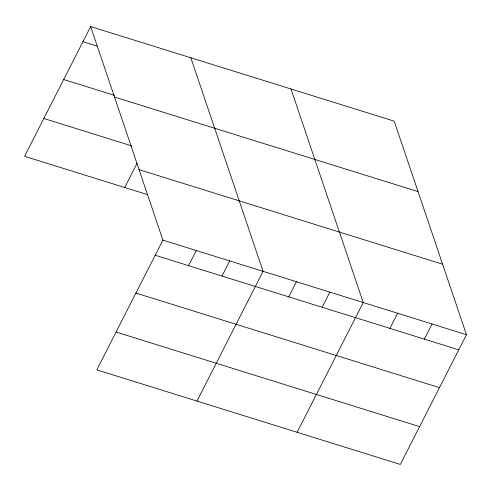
<?xml version="1.0" encoding="UTF-8"?>
<svg xmlns="http://www.w3.org/2000/svg" width="491" height="491" viewBox="0 0 491 491"><rect width="100%" height="100%" fill="white"/><g stroke="black" fill="none" stroke-linecap="round" stroke-linejoin="round"><path stroke-width="0.74" d="M90.663 26.557L162.908 240.111L96.801 369.858L400.337 464.443L466.45 334.69L394.199 121.142L90.663 26.557L24.55 156.31L147.22 194.534M124.72 187.519L137.106 163.208M188.587 265.649L196.302 250.514M221.975 276.059L229.69 260.917M196.965 401.073L263.078 271.32L190.827 57.772M288.757 296.865L296.466 281.724M322.145 307.268L329.854 292.133M297.135 432.283L363.248 302.536L290.997 88.981M389.934 328.393L397.649 313.252M424.334 339.109L432.049 323.974M82.948 41.698L97.464 46.222M63.677 79.517L114.489 95.352M114.501 97.028L418.044 191.613M43.822 118.484L131.649 145.852M139.07 169.634L442.606 264.219M162.908 240.111L466.45 334.69M155.199 255.246L458.735 349.831M135.927 293.072L439.463 387.651M116.072 332.039L419.609 426.618"/></g></svg>
